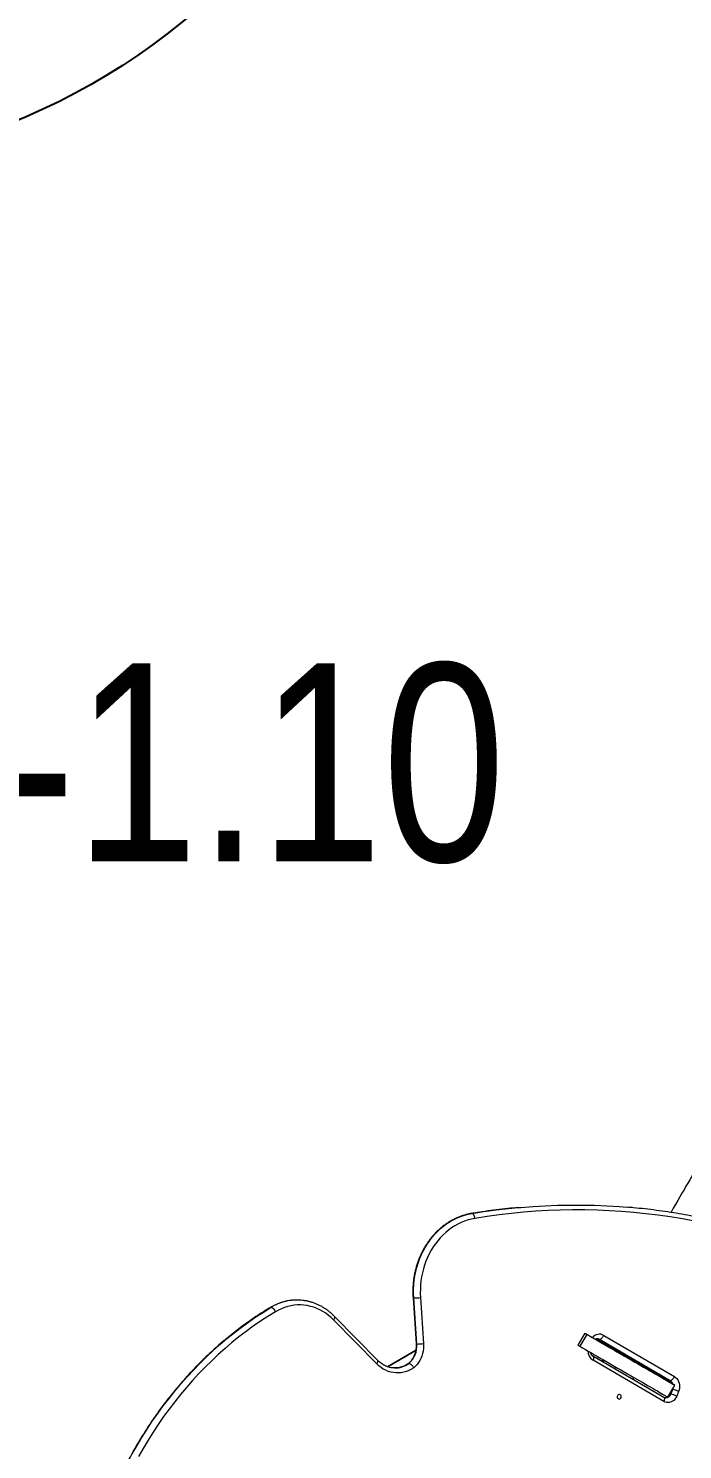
# Model space of a CAD drawing. Header units: millimetres. Extents: x -4497 to 6095, y -4369 to 5149.
# Drawn here: x 226 to 1218, y 1233 to 3388 of the extents above; entities that cross this region are included whole.
import ezdxf

# ---------------------------------------------------------------- set-up
doc = ezdxf.new("R2010")
doc.units = ezdxf.units.MM
for name, color, linetype in [('DiKom', 7, 'Continuous'), ('DIKOM_АРТИКУЛ', 7, 'Continuous'), ('DIKOM_ОБЪЕКТ', 7, 'Continuous'), ('DIKOM_РАЗМЕР_ЗОНА', 7, 'Continuous'), ('DIKOM_РАЗМЕР_ОБЪЕКТА', 7, 'Continuous')]:
    doc.layers.add(name, color=color, linetype=linetype)
doc.styles.add('style1', font='arial.ttf', dxfattribs={"width": 0.8})
doc.dimstyles.new('1-50', dxfattribs={"dimtxt": 300, "dimasz": 200, "dimexe": 100, "dimexo": 0, "dimgap": 100, "dimtad": 1, "dimdec": 0, "dimtxsty": 'style1', "dimcen": 0, "dimclrd": 7, "dimclre": 7, "dimadec": 1, "dimazin": 2, "dimtfac": 1, "dimtdec": 0, "dimtmove": 1, "dimatfit": 3, "dimfxl": 0, "dimlwd": 25, "dimlwe": 18, "dimarcsym": 0})

# ---------------------------------------------------------------- blocks, each defined once
blk = doc.blocks.new('*D16')
at = {"layer": 'Defpoints', "color": 0, "transparency": 16777216}
for p in [(2687.5, 2896.1), (-2996.6, -636.2), (2687.5, -3528.2)]:
    blk.add_point(p, dxfattribs=at)
at = {"layer": 'DIKOM_РАЗМЕР_ОБЪЕКТА', "color": 7, "lineweight": 18, "transparency": 16777216}
for p, q in [((2687.5, 2896.1), (2687.5, -3628.2)), ((-2996.6, -636.2), (-2996.6, -3628.2))]:
    blk.add_line(p, q, dxfattribs=at)
at = {"layer": 'DIKOM_РАЗМЕР_ОБЪЕКТА', "color": 7, "lineweight": 25, "transparency": 16777216}
blk.add_line((-2796.6, -3528.2), (2487.5, -3528.2), dxfattribs=at)
at = {"layer": 'DIKOM_РАЗМЕР_ОБЪЕКТА', "color": 7, "transparency": 16777216}
for points in [[(-2796.6, -3494.8), (-2796.6, -3561.5), (-2996.6, -3528.2)], [(2487.5, -3494.8), (2487.5, -3561.5), (2687.5, -3528.2)]]:
    blk.add_solid(points, dxfattribs=at)
at = {"layer": 'DIKOM_РАЗМЕР_ОБЪЕКТА', "color": 0, "transparency": 16777216, "insert": (-154.5, -3275), "char_height": 300, "attachment_point": 5, "style": 'style1'}
blk.add_mtext('5650', dxfattribs=at)
blk = doc.blocks.new('*D13')
at = {"layer": 'Defpoints', "color": 0, "transparency": 16777216}
for p in [(4432.1, 3349.2), (-4496.6, 560.7), (4432.1, -4268.7)]:
    blk.add_point(p, dxfattribs=at)
at = {"layer": 'DIKOM_РАЗМЕР_ЗОНА', "color": 7, "lineweight": 18, "transparency": 16777216}
for p, q in [((4432.1, 3349.2), (4432.1, -4368.7)), ((-4496.6, 560.7), (-4496.6, -4368.7))]:
    blk.add_line(p, q, dxfattribs=at)
at = {"layer": 'DIKOM_РАЗМЕР_ЗОНА', "color": 7, "lineweight": 25, "transparency": 16777216}
blk.add_line((-4296.6, -4268.7), (4232.1, -4268.7), dxfattribs=at)
at = {"layer": 'DIKOM_РАЗМЕР_ЗОНА', "color": 7, "transparency": 16777216}
for points in [[(-4296.6, -4235.3), (-4296.6, -4302), (-4496.6, -4268.7)], [(4232.1, -4235.3), (4232.1, -4302), (4432.1, -4268.7)]]:
    blk.add_solid(points, dxfattribs=at)
at = {"layer": 'DIKOM_РАЗМЕР_ЗОНА', "color": 0, "transparency": 16777216, "insert": (111.5, -3943), "char_height": 300, "attachment_point": 5, "style": 'style1'}
blk.add_mtext('8900', dxfattribs=at)

msp = doc.modelspace()

# ---------------------------------------------------------------- linework, layer by layer
at = {"layer": 'DiKom', "color": 3}
msp.add_lwpolyline([(-848.7, 3436.6, 0.187941), (-1525.3, 3700.3), (-2996.6, 3700.3, 0.414252), (-4496.6, 2200.1), (-4496.2, -699.9, 0.414175), (-2996.2, -2199.7), (-1512.4, -2199.7, 0.286993), (-613.2, -1637.3, -0.524073), (199.6, -1512.4, -0.058604), (339.2, -1699.7), (571.8, -2102.4, 0.414185), (1937.8, -2468.3), (3013.3, -1847.4, 0.39938), (3598.8, 134.6, -0.254395), (3635.4, 1567.7), (4231, 2599, 0.414259), (3682.1, 4648.2), (3162.5, 4948.2, 0.414132), (1113.6, 4399.6), (693.8, 3672.8, -0.47998)], format="xyb", close=True, dxfattribs=at)
at = {"layer": 'DIKOM_ОБЪЕКТ', "color": 7, "linetype": 'Continuous', "lineweight": 15}
for p, q in [((898.7, 1591.3), (898.4, 1591.3)), ((809.6, 1463.3), (814.3, 1393.5)), ((815.3, 1393.4), (810.7, 1463.3)), ((821, 1463.8), (825.6, 1394)), ((754.6, 1363.2), (689.2, 1429.8)), ((756.1, 1368.5), (690.7, 1435)), ((1069.9, 1409.9), (1059.4, 1391.8)), ((1073.1, 1408), (1062.6, 1389.9)), ((1090.1, 1398.3), (1074.2, 1407.4)), ((1098.7, 1406.4), (1205.9, 1344)), ((813.6, 1383.4), (771.1, 1358.9)), ((771.1, 1358.9), (813.6, 1383.4)), ((1086, 1400.7), (1092.3, 1397)), ((1090.5, 1398.2), (1086.2, 1400.7)), ((1090.5, 1398.2), (1090.5, 1398.2)), ((1090.5, 1398.2), (1108.7, 1387.7)), ((1091, 1400.4), (1198.2, 1337.9)), ((1091.9, 1400.2), (1092.4, 1400.2)), ((1091.9, 1400.2), (1199.1, 1337.7)), ((1092.3, 1397), (1092.3, 1397)), ((1199.6, 1337.7), (1092.4, 1400.2)), ((1108.7, 1387.7), (1108.7, 1387.6)), ((786.2, 1367.5), (786.2, 1367.5)), ((786.2, 1367.5), (786.2, 1367.5)), ((803.3, 1363.7), (802.3, 1363.3)), ((1189.7, 1312.4), (1082.5, 1374.9)), ((1189.8, 1306.4), (1082.6, 1368.9)), ((1097.2, 1369.9), (1095.7, 1367.3)), ((1099, 1368.9), (1097.5, 1366.3)), ((1097.5, 1366.3), (1113.5, 1357)), ((1199.1, 1337.7), (1199.6, 1337.7)), ((1196, 1312.9), (1206.5, 1331.1)), ((1200.3, 1320.4), (1198.8, 1316.8)), ((1202.9, 1324.3), (1199.8, 1317.1)), ((1199.8, 1317.1), (1200.4, 1317.1)), ((1202.9, 1333.1), (1200.3, 1334.6)), ((1200.4, 1317.1), (1203.4, 1324.3)), ((1202.9, 1324.3), (1202.6, 1324.3)), ((1203.4, 1325.7), (1202.9, 1324.3)), ((1202.9, 1324.3), (1203.4, 1324.3)), ((1212.4, 1321.2), (1209.4, 1314))]:
    msp.add_line(p, q, dxfattribs=at)
at = {"layer": 'DIKOM_ОБЪЕКТ', "color": 7, "linetype": 'Continuous', "lineweight": 15, "flags": 128}
for points in [[(1250.7, 1679.7), (1249.5, 1677.6), (1248.1, 1675.2), (1246.6, 1672.6), (1244.9, 1669.7), (1243.1, 1666.5), (1241.1, 1663.1), (1239, 1659.4), (1236.7, 1655.5), (1234.3, 1651.3), (1231.8, 1646.9), (1229.1, 1642.3), (1226.4, 1637.5), (1223.5, 1632.5), (1220.5, 1627.3), (1217.4, 1622), (1214.2, 1616.5), (1211, 1610.9), (1207.7, 1605.1), (1204.3, 1599.2), (1200.8, 1593.3), (1200.6, 1592.9)], [(898.7, 1591.3), (917.2, 1594.2), (935.8, 1596.7), (954.3, 1598.9), (968.9, 1600.3)], [(1236.3, 1579.8), (1218, 1583.1), (1199.6, 1586.1), (1181.2, 1588.7), (1162.7, 1590.9), (1144.2, 1592.8), (1125.7, 1594.3), (1107.1, 1595.4), (1088.6, 1596.2), (1070, 1596.6), (1051.5, 1596.6), (1032.9, 1596.3), (1014.4, 1595.6), (995.8, 1594.6), (977.3, 1593.2), (958.8, 1591.4), (940.3, 1589.3), (921.9, 1586.8), (903.5, 1583.9)], [(968.9, 1600.3), (972.9, 1600.6), (991.6, 1602.1), (1010.2, 1603.1), (1028.9, 1603.8), (1047.6, 1604.1), (1066.2, 1604.1), (1084.9, 1603.7), (1103.5, 1602.9), (1122.2, 1601.7), (1134.5, 1600.8)], [(810.7, 1463.3), (810.4, 1470), (810.5, 1476.7), (810.8, 1483.3), (811.5, 1490), (812.5, 1496.6), (813.8, 1503.1), (815.4, 1509.5), (817.3, 1515.9), (819.6, 1522), (822.1, 1528.1), (824.9, 1533.9), (827.9, 1539.6), (831.3, 1545), (834.9, 1550.2), (838.7, 1555.2), (842.8, 1559.9), (847, 1564.4), (851.5, 1568.6), (856.2, 1572.4), (861.1, 1576), (866.1, 1579.2), (871.3, 1582.1), (876.5, 1584.7), (882, 1586.9), (887.5, 1588.7), (893.1, 1590.2), (898.7, 1591.3)], [(903.5, 1583.9), (898.2, 1582.9), (893, 1581.5), (887.8, 1579.7), (882.7, 1577.6), (877.7, 1575.3), (872.9, 1572.5), (868.2, 1569.5), (863.6, 1566.2), (859.3, 1562.5), (855, 1558.6), (851, 1554.5), (847.2, 1550), (843.6, 1545.4), (840.3, 1540.5), (837.1, 1535.4), (834.3, 1530.1), (831.6, 1524.6), (829.3, 1518.9), (827.2, 1513.1), (825.4, 1507.2), (823.9, 1501.2), (822.7, 1495.1), (821.7, 1488.9), (821.1, 1482.7), (820.8, 1476.4), (820.7, 1470.1), (821, 1463.8)], [(903.5, 1583.9), (903.2, 1585.4), (902.8, 1586.7), (902.3, 1588), (901.7, 1589.2), (901, 1590.1), (900.3, 1590.8), (899.5, 1591.2), (898.7, 1591.3)], [(383.9, 1226.6), (391.1, 1239.3), (398.6, 1251.8), (406.3, 1264.1), (414.3, 1276.1), (422.5, 1287.9), (431, 1299.6), (439.7, 1310.9), (448.6, 1322), (457.7, 1332.9), (467.1, 1343.5), (476.6, 1353.9), (486.4, 1364), (496.4, 1373.8), (506.6, 1383.3), (516.9, 1392.6), (527.5, 1401.5), (538.2, 1410.2), (549.1, 1418.6), (560.1, 1426.6), (571.4, 1434.4), (582.7, 1441.8), (594.3, 1449)], [(593.3, 1448.7), (593.6, 1448.8), (594.3, 1449)], [(594.3, 1449), (595.1, 1448.8), (596, 1448.5), (596.9, 1447.8), (597.9, 1447), (598.8, 1446), (599.7, 1444.8), (600.4, 1443.6), (601.1, 1442.3)], [(689.2, 1429.8), (685.4, 1433.4), (681.4, 1436.8), (677.2, 1439.9), (672.8, 1442.7), (668.3, 1445.1), (663.7, 1447.2), (659, 1449), (654.2, 1450.4), (649.3, 1451.5), (644.3, 1452.2), (639.4, 1452.5), (634.4, 1452.5), (629.5, 1452.1), (624.6, 1451.3), (619.7, 1450.2), (614.9, 1448.8), (610.2, 1446.9), (605.6, 1444.8), (601.1, 1442.3)], [(601.1, 1442.3), (589.7, 1435.3), (578.5, 1427.9), (567.4, 1420.2), (556.4, 1412.3), (545.7, 1404), (535.1, 1395.4), (524.7, 1386.6), (514.4, 1377.4), (504.4, 1368), (494.5, 1358.3), (484.9, 1348.4), (475.4, 1338.1), (466.2, 1327.6), (457.1, 1316.9), (448.3, 1305.9), (439.7, 1294.7), (431.4, 1283.2), (423.3, 1271.5), (415.4, 1259.6), (407.8, 1247.5), (400.4, 1235.1), (393.2, 1222.6)], [(689.2, 1429.8), (690, 1430.9), (690.6, 1431.9), (690.9, 1432.9), (691.1, 1433.8), (691, 1434.5), (690.7, 1435), (690.7, 1435)], [(1074.2, 1407.4), (1072.8, 1408.2), (1071.7, 1408.9), (1070.8, 1409.4), (1070.2, 1409.8), (1069.9, 1409.9), (1069.9, 1409.9), (1070.3, 1409.7), (1071, 1409.3), (1071.9, 1408.7), (1073.1, 1408)], [(1073.1, 1408), (1077.2, 1405.7), (1081.5, 1403.2), (1085.9, 1400.7), (1090.5, 1398), (1095.2, 1395.3), (1100, 1392.5), (1104.9, 1389.7), (1109.9, 1386.8), (1114.9, 1383.9), (1120, 1381), (1125.1, 1378.1), (1130.2, 1375.1), (1135.2, 1372.2), (1140.3, 1369.3), (1145.2, 1366.4), (1150.1, 1363.6), (1154.9, 1360.9), (1159.5, 1358.2), (1164.1, 1355.6), (1168.4, 1353), (1172.6, 1350.6), (1176.6, 1348.3), (1180.5, 1346.1), (1184.1, 1344), (1187.4, 1342.1), (1190.6, 1340.2), (1193.5, 1338.6), (1196.1, 1337.1), (1198.4, 1335.7), (1200.5, 1334.5), (1202.2, 1333.5), (1203.7, 1332.7), (1204.9, 1332), (1205.7, 1331.5), (1206.3, 1331.2), (1206.5, 1331.1), (1206.4, 1331.1), (1206, 1331.4), (1205.3, 1331.8), (1204.3, 1332.4), (1202.9, 1333.1)], [(1098.7, 1406.4), (1098.1, 1405.2), (1097.4, 1404), (1096.6, 1403), (1095.7, 1402), (1094.8, 1401.2), (1094, 1400.7), (1093.1, 1400.3), (1092.4, 1400.2)], [(786.2, 1367.5), (786.3, 1367.6), (786.8, 1367.9), (787.6, 1368.3), (788.6, 1369), (790, 1369.8), (791.7, 1370.7), (793.6, 1371.8), (795.8, 1373.1), (798.2, 1374.5), (800.8, 1376), (803.7, 1377.7), (806.8, 1379.4), (810, 1381.3), (813.3, 1383.2), (813.6, 1383.4)], [(813.6, 1383.4), (813.3, 1383.2), (810, 1381.3), (806.8, 1379.4), (803.7, 1377.7), (800.8, 1376), (798.2, 1374.5), (795.8, 1373.1), (793.6, 1371.8), (791.7, 1370.7), (790, 1369.8), (788.6, 1369), (787.6, 1368.3), (786.8, 1367.9), (786.3, 1367.6), (786.2, 1367.5)], [(825.6, 1394), (825.7, 1390.1), (825.5, 1386.3), (825, 1382.5), (824.1, 1378.7), (823, 1375.1), (821.6, 1371.6), (819.9, 1368.3), (817.9, 1365.2), (815.7, 1362.3), (813.3, 1359.7), (810.7, 1357.3)], [(1059.4, 1391.8), (1059.4, 1391.7), (1059.8, 1391.5), (1060.5, 1391.1), (1061.4, 1390.6), (1062.6, 1389.9)], [(1062.6, 1389.9), (1066.7, 1387.5), (1071, 1385), (1075.4, 1382.5), (1080, 1379.8), (1084.7, 1377.1), (1089.5, 1374.3), (1094.4, 1371.5), (1099.4, 1368.6), (1104.4, 1365.7), (1109.5, 1362.8), (1114.6, 1359.9), (1119.7, 1356.9), (1124.7, 1354), (1129.8, 1351.1), (1134.7, 1348.3), (1139.6, 1345.4), (1144.4, 1342.7), (1149, 1340), (1153.6, 1337.4), (1157.9, 1334.8), (1162.1, 1332.4), (1166.1, 1330.1), (1170, 1327.9), (1173.6, 1325.8), (1176.9, 1323.9), (1180.1, 1322.1), (1183, 1320.4), (1185.6, 1318.9), (1187.9, 1317.5), (1190, 1316.4), (1191.7, 1315.3), (1193.2, 1314.5), (1194.4, 1313.8), (1195.2, 1313.3), (1195.8, 1313), (1196, 1312.9), (1196, 1312.9)], [(1085.9, 1400.7), (1086, 1400.7), (1087.9, 1399.6), (1090.1, 1398.3), (1092.7, 1396.8), (1095.5, 1395.2), (1098.6, 1393.4), (1102.1, 1391.4), (1105.8, 1389.2), (1109.8, 1386.9), (1114.1, 1384.4), (1118.8, 1381.7), (1123.7, 1378.9), (1128.9, 1375.9), (1134.4, 1372.7), (1140.2, 1369.4), (1146.2, 1365.9), (1152.6, 1362.2), (1159.2, 1358.4), (1166.1, 1354.4), (1173.3, 1350.2), (1180.8, 1345.9), (1188.5, 1341.4), (1196.5, 1336.8), (1201.7, 1333.9)], [(1090.1, 1398.3), (1091.2, 1397.6), (1092.2, 1397.1), (1092.9, 1396.6), (1093.4, 1396.4), (1093.5, 1396.3), (1093.4, 1396.4), (1093, 1396.6), (1092.3, 1397)], [(1090.5, 1398.2), (1090.6, 1398.3), (1090.9, 1398.8), (1091.3, 1399.6), (1091.6, 1400.1)], [(1091.6, 1400.1), (1091.3, 1399.6), (1090.9, 1398.8), (1090.6, 1398.3), (1090.5, 1398.2)], [(1091.9, 1400.2), (1091.2, 1400.3), (1091, 1400.4)], [(1108.7, 1387.6), (1108.8, 1387.8), (1109.1, 1388.3), (1109.6, 1389.1), (1109.8, 1389.5)], [(1109.7, 1389.5), (1109.5, 1389.1), (1109.1, 1388.3), (1108.8, 1387.8), (1108.7, 1387.7)], [(1121.1, 1380.4), (1121.2, 1380.3), (1121.7, 1380), (1122.4, 1379.6), (1123.3, 1379.1), (1124.3, 1378.5), (1125.3, 1377.9), (1126.1, 1377.5), (1126.8, 1377.1), (1127.1, 1376.9), (1127.1, 1376.9), (1126.8, 1377.1), (1126.1, 1377.5), (1125.3, 1377.9), (1124.3, 1378.5), (1123.3, 1379.1), (1122.4, 1379.6), (1121.7, 1380), (1121.2, 1380.3), (1121.1, 1380.4)], [(754.6, 1363.2), (755.3, 1364.3), (755.9, 1365.4), (756.3, 1366.4), (756.4, 1367.2), (756.4, 1367.9), (756.1, 1368.5), (756.1, 1368.5)], [(810.7, 1357.3), (807.1, 1355.1), (803.5, 1353.2), (799.7, 1351.7), (795.8, 1350.6), (791.8, 1349.8), (787.8, 1349.5), (783.8, 1349.5), (779.8, 1349.9), (775.9, 1350.7), (772, 1351.9), (768.2, 1353.5), (764.6, 1355.4), (761.1, 1357.7), (757.7, 1360.3), (754.6, 1363.2)], [(1082.6, 1374.9), (1082.9, 1374.6), (1083.3, 1374.1), (1083.5, 1373.3), (1083.5, 1372.3), (1083.4, 1371.2), (1083.1, 1370.1), (1082.6, 1368.9)], [(1097.5, 1366.3), (1096.6, 1366.8), (1096, 1367.1), (1095.7, 1367.3), (1095.7, 1367.3)], [(1115, 1359.6), (1115.3, 1359.4), (1115.5, 1359), (1115.7, 1358.6), (1115.7, 1358), (1115.7, 1357.4), (1115.6, 1356.7), (1115.4, 1356), (1115.3, 1355.8)], [(1142.6, 1343.7), (1142.9, 1343.4), (1143.2, 1343.1), (1143.3, 1342.6), (1143.4, 1342.1), (1143.3, 1341.5), (1143.2, 1340.8), (1143, 1340.1), (1142.9, 1339.7)], [(1199.1, 1337.7), (1198.4, 1337.8), (1198.2, 1337.9)], [(1205.9, 1344), (1205.3, 1342.8), (1204.6, 1341.6), (1203.8, 1340.5), (1202.9, 1339.5), (1202, 1338.8), (1201.2, 1338.2), (1200.3, 1337.8), (1199.6, 1337.7)], [(1205.9, 1344), (1207.8, 1342.6), (1209.6, 1340.9), (1211.1, 1338.9), (1212.3, 1336.6), (1213.2, 1334.2), (1213.7, 1331.6), (1213.9, 1328.9), (1213.8, 1326.2), (1213.3, 1323.7), (1212.4, 1321.2)], [(1122.3, 1309.8), (1123.3, 1310), (1124.2, 1310.5), (1124.8, 1311.4), (1125.2, 1312.5), (1125.3, 1313.6), (1125.1, 1314.7), (1124.5, 1315.7), (1123.7, 1316.4), (1122.8, 1316.8), (1121.8, 1316.8), (1120.9, 1316.4), (1120.1, 1315.7), (1119.6, 1314.7), (1119.3, 1313.6), (1119.4, 1312.5), (1119.8, 1311.4), (1120.5, 1310.5), (1121.3, 1310), (1122.3, 1309.8)], [(1201.6, 1333.9), (1201, 1334.3), (1200.1, 1334.8), (1199.5, 1335.1), (1199.2, 1335.3), (1199.2, 1335.2), (1199.6, 1335), (1200.3, 1334.6)], [(1203.4, 1324.3), (1204, 1326.1), (1204.2, 1327.1)], [(1189.7, 1312.4), (1190.1, 1312.2), (1190.5, 1311.6), (1190.7, 1310.8), (1190.7, 1309.9), (1190.6, 1308.8), (1190.3, 1307.6), (1189.8, 1306.4)], [(1209.4, 1314), (1208.2, 1311.7), (1206.7, 1309.7), (1205, 1307.9), (1203, 1306.5), (1200.9, 1305.5), (1198.7, 1304.8), (1196.5, 1304.6), (1194.2, 1304.8), (1192, 1305.4), (1189.8, 1306.4)]]:
    msp.add_lwpolyline(points, dxfattribs=at)
at = {"layer": 'DIKOM_ОБЪЕКТ', "color": 7, "linetype": 'Continuous', "lineweight": 15}
for centre, radius, start, end in [((633.8, 1383.9), 76.2, 95.0119, 121.2952), ((633.4, 1386.8), 73.2, 85.3718, 94.8444), ((810.4, 1465.9), 2.67, 253.8333, 277.402), ((808, 1604.2), 141, 271.1235, 275.3084), ((1092.2, 1395), 13.2, 60.2892, 142.2125), ((1088, 1393.7), 7.54, 59.3819, 89.7411), ((1088.5, 1393.7), 7.54, 59.3893, 89.2285), ((780, 1390.4), 35.4, 311.0463, 4.9234), ((815, 1396.1), 2.67, 253.8537, 277.3878), ((812.6, 1534.4), 141.1, 271.1247, 275.308), ((1092.1, 1383.6), 17.5, 182.0184, 237.2923), ((782, 1394.1), 37.1, 269.651, 304.9927), ((1113.2, 1356.6), 0.553, 16.2432, 57.2427), ((1194.1, 1329.6), 9.52, 21.7358, 58.6323), ((1194.6, 1329.5), 9.58, 19.4066, 58.5697), ((1191.9, 1320.1), 8.52, 272.1029, 339.5554), ((1192.4, 1320.1), 8.51, 271.6174, 339.5712), ((1199.6, 1316.1), 1.05, 76.1284, 141.8784), ((1197.7, 1295), 22.3, 58.5235, 83.13), ((1200.8, 1302.1), 22.3, 58.5235, 83.1307)]:
    msp.add_arc(centre, radius, start, end, dxfattribs=at)
for points, knots in [([(968.7, 1600.3), (963.6, 1599.8), (952.7, 1598.8), (936.1, 1596.8), (919.2, 1594.6), (906.6, 1592.7), (899.8, 1591.5), (898.4, 1591.3)], [0, 0, 0, 0, 0.216815, 0.462207, 0.7076, 0.940083, 1, 1, 1, 1]), ([(1536.1, 1476.2), (1533.4, 1477.8), (1525.4, 1482.2), (1512.1, 1489.3), (1496.2, 1497.5), (1480.2, 1505.4), (1464.1, 1513), (1448, 1520.3), (1431.7, 1527.4), (1415.3, 1534.1), (1398.8, 1540.5), (1382.3, 1546.6), (1365.6, 1552.4), (1348.9, 1557.9), (1332.2, 1563.1), (1315.3, 1568), (1298.4, 1572.6), (1281.4, 1576.9), (1264.4, 1580.9), (1247.4, 1584.6), (1230.2, 1587.9), (1213.1, 1591), (1195.9, 1593.7), (1178.6, 1596.1), (1161.4, 1598.2), (1146.7, 1599.7), (1137.8, 1600.5), (1134.7, 1600.7)], [0, 0, 0, 0, 0.021942, 0.063498, 0.105053, 0.146607, 0.18816, 0.229711, 0.271262, 0.312811, 0.354359, 0.395907, 0.437453, 0.478998, 0.520543, 0.562086, 0.603629, 0.64517, 0.686711, 0.728251, 0.76979, 0.811329, 0.852867, 0.894404, 0.935941, 0.977477, 1, 1, 1, 1]), ([(898.4, 1591.3), (897.4, 1591.1), (894.7, 1590.7), (890.3, 1589.6), (885.1, 1588.1), (880, 1586.3), (875, 1584.2), (870.1, 1581.8), (865.3, 1579.1), (860.6, 1576.1), (856.1, 1572.9), (851.7, 1569.4), (847.5, 1565.6), (843.4, 1561.6), (839.6, 1557.3), (835.9, 1552.8), (832.5, 1548.1), (829.2, 1543.3), (826.2, 1538.2), (823.4, 1532.9), (820.8, 1527.5), (818.5, 1521.9), (816.4, 1516.3), (814.6, 1510.5), (813, 1504.5), (811.8, 1498.6), (810.7, 1492.5), (810, 1486.4), (809.5, 1480.2), (809.3, 1474.1), (809.3, 1468.4), (809.5, 1464.9), (809.6, 1463.3)], [0, 0, 0, 0, 0.0186, 0.05247, 0.086353, 0.120255, 0.154179, 0.188128, 0.222105, 0.256112, 0.290146, 0.324211, 0.358303, 0.392422, 0.426567, 0.460735, 0.494923, 0.529131, 0.563355, 0.597593, 0.631844, 0.666105, 0.700376, 0.734654, 0.768938, 0.803228, 0.837522, 0.87182, 0.906121, 0.940424, 0.974729, 1, 1, 1, 1]), ([(593.3, 1448.7), (591.4, 1447.6), (585.9, 1444.2), (576.8, 1438.5), (566.2, 1431.4), (555.8, 1424), (545.4, 1416.4), (535.3, 1408.5), (525.2, 1400.3), (515.4, 1391.9), (505.7, 1383.2), (496.1, 1374.3), (486.8, 1365.1), (477.6, 1355.7), (468.6, 1346.1), (459.7, 1336.2), (451.1, 1326.1), (442.7, 1315.8), (434.4, 1305.3), (426.4, 1294.5), (418.5, 1283.6), (410.9, 1272.4), (403.5, 1261.1), (396.3, 1249.6), (389.3, 1237.8), (382.6, 1226), (376.1, 1213.9), (369.8, 1201.7), (363.7, 1189.3), (357.9, 1176.7), (352.3, 1164), (347, 1151.2), (341.9, 1138.2), (337.1, 1125.1), (332.5, 1111.9), (328.1, 1098.6), (324, 1085.1), (320.2, 1071.6), (316.6, 1058), (313.3, 1044.2), (310.3, 1030.4), (307.5, 1016.5), (305, 1002.6), (302.7, 988.6), (300.7, 974.5), (299, 960.4), (297.6, 946.2), (296.4, 932), (295.6, 920.4), (295.3, 913.5), (295.2, 911.3)], [0, 0, 0, 0, 0.011262, 0.032523, 0.053786, 0.07505, 0.096315, 0.117582, 0.138851, 0.160121, 0.181393, 0.202666, 0.22394, 0.245216, 0.266492, 0.28777, 0.309049, 0.330329, 0.351611, 0.372893, 0.394176, 0.41546, 0.436744, 0.45803, 0.479316, 0.500603, 0.52189, 0.543178, 0.564467, 0.585756, 0.607045, 0.628335, 0.649626, 0.670916, 0.692207, 0.713498, 0.73479, 0.756082, 0.777374, 0.798666, 0.819958, 0.841251, 0.862543, 0.883836, 0.905129, 0.926422, 0.947715, 0.969008, 0.990301, 1, 1, 1, 1]), ([(627, 1459.7), (626.3, 1459.7), (624, 1459.5), (620.2, 1458.9), (615.4, 1457.9), (610.6, 1456.6), (606, 1454.9), (601.4, 1453), (597.2, 1450.9), (594.5, 1449.4), (593.3, 1448.7)], [0, 0, 0, 0, 0.057704, 0.195709, 0.333756, 0.471867, 0.610067, 0.748378, 0.886827, 1, 1, 1, 1]), ([(690.7, 1435), (690, 1435.7), (688.1, 1437.6), (684.9, 1440.5), (680.9, 1443.8), (676.7, 1446.7), (672.4, 1449.4), (667.9, 1451.8), (663.4, 1453.9), (658.8, 1455.7), (654.1, 1457.2), (649.3, 1458.4), (644.5, 1459.2), (641.2, 1459.7), (639.5, 1459.8), (639.4, 1459.8)], [0, 0, 0, 0, 0.047322, 0.134122, 0.220869, 0.307529, 0.394092, 0.480553, 0.566913, 0.653171, 0.739333, 0.825403, 0.911398, 0.997328, 1, 1, 1, 1]), ([(1086.1, 1400.6), (1086.1, 1400.6), (1086.5, 1400.9), (1087.3, 1401.1), (1088.1, 1401.3), (1088.6, 1401.2), (1088.6, 1401.2)], [0, 0, 0, 0, 0.01485, 0.455703, 0.926119, 1, 1, 1, 1]), ([(1088.1, 1401.2), (1088.4, 1401.2), (1089.2, 1401.2), (1090.2, 1400.8), (1090.8, 1400.5), (1091, 1400.4)], [0, 0, 0, 0, 0.388694, 0.777195, 1, 1, 1, 1]), ([(814.3, 1393.5), (814.3, 1393), (814.4, 1391.4), (814.3, 1388.7), (814, 1385.5), (813.5, 1382.4), (812.7, 1379.3), (811.6, 1376.4), (810.4, 1373.6), (808.9, 1370.9), (807.2, 1368.5), (805.4, 1366.2), (803.7, 1364.5), (802.6, 1363.6), (802.2, 1363.3)], [0, 0, 0, 0, 0.044868, 0.135458, 0.226049, 0.316612, 0.407162, 0.497718, 0.588306, 0.678969, 0.769765, 0.860769, 0.952075, 1, 1, 1, 1]), ([(1082.5, 1374.9), (1082.4, 1375), (1081.9, 1375.3), (1081, 1376.1), (1080, 1377.2), (1079.2, 1378.6), (1078.7, 1379.8), (1078.5, 1380.5), (1078.4, 1380.7)], [0, 0, 0, 0, 0.089256, 0.308313, 0.519641, 0.724811, 0.926641, 1, 1, 1, 1]), ([(781.8, 1357), (781, 1357), (779.2, 1357), (776.3, 1357.4), (773.1, 1358.1), (769.9, 1359.2), (766.9, 1360.5), (763.9, 1362.2), (761.1, 1364.1), (758.4, 1366.2), (756.8, 1367.7), (756.1, 1368.5)], [0, 0, 0, 0, 0.082046, 0.199282, 0.316376, 0.433152, 0.5495, 0.665353, 0.780688, 0.895536, 1, 1, 1, 1]), ([(802.3, 1363.4), (802, 1363.2), (800.8, 1362.3), (798.5, 1361), (795.5, 1359.6), (792.4, 1358.5), (789.2, 1357.6), (786, 1357.1), (783.5, 1356.9), (782.1, 1357), (781.8, 1357)], [0, 0, 0, 0, 0.050031, 0.199262, 0.348902, 0.499251, 0.650308, 0.802015, 0.954258, 1, 1, 1, 1]), ([(810.7, 1357.3), (810.6, 1357.4), (810.4, 1357.8), (809.7, 1359), (808.3, 1360.8), (806.5, 1362.4), (804.7, 1363.4), (803.8, 1363.6), (803.3, 1363.7)], [0, 0, 0, 0, 0.005739, 0.141696, 0.356417, 0.57099, 0.785497, 1, 1, 1, 1]), ([(1198.2, 1337.9), (1198.4, 1337.8), (1198.9, 1337.5), (1199.8, 1336.8), (1200.7, 1335.6), (1201.4, 1334.6), (1201.6, 1334), (1201.7, 1333.8)], [0, 0, 0, 0, 0.115434, 0.398783, 0.672133, 0.9375, 1, 1, 1, 1]), ([(1198.8, 1316.8), (1198.7, 1316.5), (1198.4, 1315.8), (1197.7, 1314.8), (1196.9, 1313.8), (1196.4, 1313.3), (1196.2, 1313.2)], [0, 0, 0, 0, 0.147642, 0.474144, 0.802759, 1, 1, 1, 1]), ([(1192.7, 1311.6), (1192.3, 1311.6), (1191.5, 1311.7), (1190.6, 1312), (1190, 1312.3), (1189.7, 1312.4)], [0, 0, 0, 0, 0.378701, 0.773553, 1, 1, 1, 1]), ([(1195.9, 1312.9), (1195.8, 1312.9), (1195.4, 1312.6), (1194.6, 1312.1), (1193.6, 1311.7), (1192.9, 1311.7), (1192.5, 1311.6)], [0, 0, 0, 0, 0.043961, 0.365974, 0.703552, 1, 1, 1, 1])]:
    msp.add_open_spline(points, degree=3, knots=knots, dxfattribs=at)

# ---------------------------------------------------------------- texts
at = {"layer": 'DIKOM_АРТИКУЛ', "color": 7, "linetype": 'Continuous', "lineweight": 15, "insert": (-1326.1, 2425.3), "char_height": 300, "width": 1667.537, "attachment_point": 1, "style": 'style1'}
msp.add_mtext('ИКС-БИО-1.10', dxfattribs=at)

# ---------------------------------------------------------------- dimensions: what is measured, and where the dimension line sits
at = {"layer": 'DIKOM_РАЗМЕР_ЗОНА'}
dim = msp.add_linear_dim(base=(4432.1, -4268.7), p1=(-4496.6, 560.7), p2=(4432.1, 3349.2), text='8900', dimstyle='1-50', dxfattribs=at)
dim.commit()
dim.dimension.update_dxf_attribs({"geometry": '*D13', "text_midpoint": (111.5, -4196.2), "dimtype": 160})
at = {"layer": 'DIKOM_РАЗМЕР_ОБЪЕКТА'}
dim = msp.add_linear_dim(base=(2687.5, -3528.2), p1=(-2996.6, -636.2), p2=(2687.5, 2896.1), text='5650', dimstyle='1-50', dxfattribs=at)
dim.commit()
dim.dimension.update_dxf_attribs({"geometry": '*D16', "text_midpoint": (-154.5, -3528.2), "dimtype": 160})

doc.saveas('drawing.dxf')
